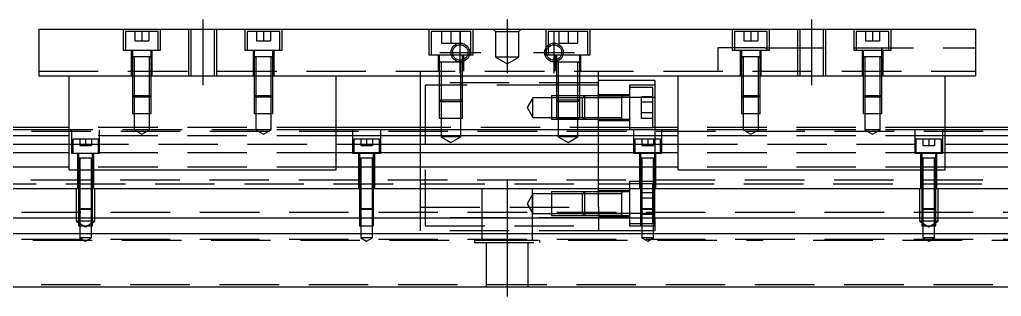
# Model space of a CAD drawing. Extents: x -12 to 760, y -275 to 102.
# Drawn here: x 185.9 to 395.5, y -224.6 to -165.6 of the extents above; entities that cross this region are included whole.
import ezdxf

# ---------------------------------------------------------------- set-up
doc = ezdxf.new("R2010")
doc.units = 0
doc.linetypes.add('CENTER', pattern=[50.8, 31.75, -6.35, 6.35, -6.35])
doc.linetypes.add('DASHED', pattern=[19.05, 12.7, -6.35])
doc.layers.get('0').update_dxf_attribs({"linetype": 'CONTINUOUS'})
doc.layers.add('CENTER', color=1, linetype='CENTER')

msp = doc.modelspace()

# ---------------------------------------------------------------- linework, layer by layer
at = {"color": 7, "linetype": 'CONTINUOUS'}
for p, q in [((190, -167.55), (390, -167.55)), ((190, -167.55), (190, -177.55)), ((390, -167.55), (390, -177.55)), ((190, -177.55), (390, -177.55)), ((196.5, -197.55), (196.5, -177.55)), ((253.5, -197.55), (253.5, -177.55)), ((271.5, -189.05), (271.5, -177.55)), ((309.5, -189.05), (309.5, -177.55)), ((326.5, -197.55), (326.5, -177.55)), ((383.5, -197.55), (383.5, -177.55)), ((321.5, -178.55), (309.5, -178.55)), ((321.5, -178.55), (321.5, -189.05)), ((196.5, -188.55), (60.5, -188.55)), ((271.5, -188.55), (253.5, -188.55)), ((326.5, -188.55), (321.5, -188.55)), ((525, -188.55), (383.5, -188.55)), ((196.5, -189.05), (0, -189.05)), ((196.5, -190.3), (0, -190.3)), ((326.5, -189.05), (253.5, -189.05)), ((326.5, -190.3), (253.5, -190.3)), ((580, -189.05), (383.5, -189.05)), ((580, -190.3), (383.5, -190.3)), ((0, -192.08), (196.5, -192.08)), ((253.5, -192.08), (326.5, -192.08)), ((383.5, -192.08), (580, -192.08)), ((196.5, -193.97), (0, -193.97)), ((326.5, -193.97), (253.5, -193.97)), ((580, -193.97), (383.5, -193.97)), ((196.5, -197.03), (0, -197.03)), ((196.5, -197.55), (253.5, -197.55)), ((326.5, -197.03), (253.5, -197.03)), ((326.5, -197.55), (383.5, -197.55)), ((580, -197.03), (383.5, -197.03)), ((0, -201.55), (580, -201.55)), ((580, -207.85), (0, -207.85)), ((580, -211.25), (0, -211.25)), ((0, -222.55), (580, -222.55))]:
    msp.add_line(p, q, dxfattribs=at)
at = {"color": 3, "linetype": 'DASHED'}
for p, q in [((208, -167.55), (208, -172.05)), ((216, -172.05), (216, -167.55)), ((222, -167.55), (222, -177.55)), ((222.5, -167.55), (222.5, -177.55)), ((227.5, -177.55), (227.5, -167.55)), ((228, -177.55), (228, -167.55)), ((234, -167.55), (234, -172.05)), ((242, -172.05), (242, -167.55)), ((273.25, -167.55), (273.25, -173.05)), ((282.75, -173.05), (282.75, -167.55)), ((287.5, -168.05), (287, -167.55)), ((292.5, -168.05), (293, -167.55)), ((298.25, -167.55), (298.25, -173.05)), ((307.75, -173.05), (307.75, -167.55)), ((338, -167.55), (338, -172.05)), ((346, -172.05), (346, -167.55)), ((352, -167.55), (352, -177.55)), ((352.5, -167.55), (352.5, -177.55)), ((357.5, -177.55), (357.5, -167.55)), ((358, -177.55), (358, -167.55)), ((364, -167.55), (364, -172.05)), ((372, -172.05), (372, -167.55)), ((215.5, -168.05), (208.5, -168.05)), ((208.5, -168.05), (208.5, -172.05)), ((210.5, -168.05), (210.5, -170.05)), ((212, -168.05), (212, -170.05)), ((213.5, -168.05), (213.5, -170.05)), ((215.5, -172.05), (215.5, -168.05)), ((241.5, -168.05), (234.5, -168.05)), ((234.5, -168.05), (234.5, -172.05)), ((236.5, -168.05), (236.5, -170.05)), ((238, -168.05), (238, -170.05)), ((239.5, -168.05), (239.5, -170.05)), ((241.5, -172.05), (241.5, -168.05)), ((282.25, -168.05), (273.75, -168.05)), ((273.75, -168.05), (273.75, -173.05)), ((276, -168.05), (276, -170.55)), ((278, -168.05), (278, -170.55)), ((280, -168.05), (280, -170.55)), ((282.25, -173.05), (282.25, -168.05)), ((287.5, -168.05), (287.5, -173.55)), ((287.5, -168.05), (292.5, -168.05)), ((292.5, -173.55), (292.5, -168.05)), ((307.25, -168.05), (298.75, -168.05)), ((298.75, -168.05), (298.75, -170.99)), ((301, -168.05), (301, -170.55)), ((303, -168.05), (303, -170.55)), ((305, -168.05), (305, -170.55)), ((307.25, -173.05), (307.25, -168.05)), ((345.5, -168.05), (338.5, -168.05)), ((338.5, -168.05), (338.5, -172.05)), ((340.5, -168.05), (340.5, -170.05)), ((342, -168.05), (342, -170.05)), ((343.5, -168.05), (343.5, -170.05)), ((345.5, -172.05), (345.5, -168.05)), ((371.5, -168.05), (364.5, -168.05)), ((364.5, -168.05), (364.5, -172.05)), ((366.5, -168.05), (366.5, -170.05)), ((368, -168.05), (368, -170.05)), ((369.5, -168.05), (369.5, -170.05)), ((371.5, -172.05), (371.5, -168.05)), ((210.5, -170.05), (212, -170.05)), ((212, -170.05), (213.5, -170.05)), ((236.5, -170.05), (238, -170.05)), ((238, -170.05), (239.5, -170.05)), ((276, -170.55), (278, -170.55)), ((278, -170.55), (280, -170.55)), ((298.75, -170.99), (298.75, -171.47)), ((298.75, -171.47), (298.75, -173.05)), ((301, -170.55), (303, -170.55)), ((303, -170.55), (305, -170.55)), ((335, -171.55), (335, -176.55)), ((345, -171.55), (335, -171.55)), ((340.5, -170.05), (342, -170.05)), ((342, -170.05), (343.5, -170.05)), ((345, -171.55), (390, -171.55)), ((366.5, -170.05), (368, -170.05)), ((368, -170.05), (369.5, -170.05)), ((370, -172.05), (370, -171.55)), ((370, -171.55), (370, -172.05)), ((208, -172.05), (216, -172.05)), ((209.75, -172.05), (209.75, -177.55)), ((210, -172.05), (210, -173.45)), ((210, -173.44), (210, -173.45)), ((214, -173.45), (210, -173.45)), ((210, -173.45), (210, -177.55)), ((210, -173.45), (210, -173.46)), ((210.35, -173.45), (210.35, -177.55)), ((213.65, -177.55), (213.65, -173.45)), ((214, -173.45), (214, -172.05)), ((214, -177.55), (214, -173.45)), ((214.25, -177.55), (214.25, -172.05)), ((234, -172.05), (242, -172.05)), ((235.75, -172.05), (235.75, -177.55)), ((236, -172.05), (236, -173.45)), ((236, -173.44), (236, -173.45)), ((236, -173.45), (236.22, -173.45)), ((236.22, -173.45), (236, -173.45)), ((236, -173.45), (236, -173.46)), ((236, -173.45), (236, -177.55)), ((239.78, -173.45), (236.22, -173.45)), ((236.35, -173.45), (236.35, -177.55)), ((239.65, -177.55), (239.65, -173.45)), ((239.78, -173.45), (240, -173.45)), ((240, -173.45), (239.78, -173.45)), ((240, -173.45), (240, -172.05)), ((240, -173.45), (240, -173.44)), ((240, -173.46), (240, -173.45)), ((240, -177.55), (240, -173.45)), ((240.25, -177.55), (240.25, -172.05)), ((273.25, -173.05), (282.75, -173.05)), ((275.25, -173.05), (275.25, -176.55)), ((275.5, -173.05), (275.5, -174.65)), ((280.5, -174.12), (280.5, -173.05)), ((280.75, -176.55), (280.75, -173.05)), ((292.5, -173.55), (287.5, -173.55)), ((287.5, -173.55), (290, -174.99)), ((290, -174.99), (292.5, -173.55)), ((298.25, -173.05), (307.75, -173.05)), ((300.25, -173.05), (300.25, -176.55)), ((300.5, -173.05), (300.5, -174.12)), ((305.5, -174.65), (305.5, -173.05)), ((305.75, -176.55), (305.75, -173.05)), ((338, -172.05), (346, -172.05)), ((339.75, -172.05), (339.75, -177.55)), ((340, -172.05), (340, -173.45)), ((340, -173.44), (340, -173.45)), ((340, -173.45), (340.22, -173.45)), ((340.22, -173.45), (340, -173.45)), ((340, -173.45), (340, -173.46)), ((340, -173.45), (340, -177.55)), ((343.78, -173.45), (340.22, -173.45)), ((340.35, -173.45), (340.35, -177.55)), ((343.65, -177.55), (343.65, -173.45)), ((343.78, -173.45), (344, -173.45)), ((344, -173.45), (343.78, -173.45)), ((344, -173.45), (344, -172.05)), ((344, -173.45), (344, -173.44)), ((344, -173.46), (344, -173.45)), ((344, -177.55), (344, -173.45)), ((344.25, -177.55), (344.25, -172.05)), ((364, -172.05), (372, -172.05)), ((365.75, -172.05), (365.75, -177.55)), ((366, -172.05), (366, -173.45)), ((366, -173.44), (366, -173.45)), ((366, -173.45), (366.22, -173.45)), ((366.22, -173.45), (366, -173.45)), ((366, -173.45), (366, -173.46)), ((366, -173.45), (366, -177.55)), ((369.78, -173.45), (366.22, -173.45)), ((366.35, -173.45), (366.35, -177.55)), ((369.65, -177.55), (369.65, -173.45)), ((369.78, -173.45), (370, -173.45)), ((370, -173.45), (369.78, -173.45)), ((370, -173.45), (370, -172.05)), ((370, -173.45), (370, -173.44)), ((370, -173.46), (370, -173.45)), ((370, -177.55), (370, -173.45)), ((370.25, -177.55), (370.25, -172.05)), ((275.5, -174.65), (275.76, -174.65)), ((275.76, -174.65), (275.5, -174.65)), ((275.5, -174.65), (275.5, -174.66)), ((275.5, -174.65), (275.5, -174.65)), ((275.5, -174.65), (275.5, -176.55)), ((280.01, -174.65), (275.76, -174.65)), ((275.9, -174.65), (275.9, -176.55)), ((280.24, -174.65), (280.01, -174.65)), ((280.1, -176.55), (280.1, -174.65)), ((280.24, -174.65), (280.5, -174.65)), ((280.5, -174.65), (280.24, -174.65)), ((280.5, -174.49), (280.5, -174.12)), ((280.5, -174.65), (280.5, -174.49)), ((280.5, -174.66), (280.5, -174.65)), ((280.5, -176.55), (280.5, -174.65)), ((280.5, -174.65), (280.5, -174.65)), ((300.5, -174.12), (300.5, -174.49)), ((300.5, -174.49), (300.5, -174.65)), ((300.5, -174.65), (300.76, -174.65)), ((300.76, -174.65), (300.5, -174.65)), ((300.5, -174.65), (300.5, -174.66)), ((300.5, -174.65), (300.5, -174.65)), ((300.5, -174.65), (300.5, -176.55)), ((305.24, -174.65), (300.76, -174.65)), ((300.9, -174.65), (300.9, -176.55)), ((305.1, -176.55), (305.1, -174.65)), ((305.24, -174.65), (305.5, -174.65)), ((305.5, -174.65), (305.24, -174.65)), ((305.5, -174.66), (305.5, -174.65)), ((305.5, -176.55), (305.5, -174.65)), ((305.5, -174.65), (305.5, -174.65)), ((190, -176.55), (390, -176.55)), ((210, -177.55), (210, -181.7)), ((210, -177.55), (210, -181.7)), ((210.35, -177.55), (210.35, -182.05)), ((213.65, -182.05), (213.65, -177.55)), ((214, -181.7), (214, -177.55)), ((214, -181.7), (214, -177.55)), ((236, -177.55), (236, -181.7)), ((236, -177.55), (236, -181.7)), ((236.35, -177.55), (236.35, -182.05)), ((239.65, -182.05), (239.65, -177.55)), ((240, -181.7), (240, -177.55)), ((240, -181.7), (240, -177.55)), ((271.5, -177.55), (271.5, -176.55)), ((275.5, -176.55), (275.5, -177.55)), ((275.5, -176.55), (275.5, -177.55)), ((275.5, -177.55), (275.5, -182.65)), ((275.5, -177.55), (275.5, -182.65)), ((275.9, -176.55), (275.9, -177.55)), ((275.9, -177.55), (275.9, -183.05)), ((280.1, -177.55), (280.1, -176.55)), ((280.1, -183.05), (280.1, -177.55)), ((280.5, -177.55), (280.5, -176.55)), ((280.5, -177.55), (280.5, -176.55)), ((280.5, -182.65), (280.5, -177.55)), ((280.5, -182.65), (280.5, -177.55)), ((300.5, -176.55), (300.5, -177.55)), ((300.5, -176.55), (300.5, -177.55)), ((300.5, -177.55), (300.5, -182.65)), ((300.5, -177.55), (300.5, -182.65)), ((300.9, -176.55), (300.9, -177.55)), ((300.9, -177.55), (300.9, -183.05)), ((305.1, -177.55), (305.1, -176.55)), ((305.1, -183.05), (305.1, -177.55)), ((305.5, -177.55), (305.5, -176.55)), ((305.5, -177.55), (305.5, -176.55)), ((305.5, -182.65), (305.5, -177.55)), ((305.5, -182.65), (305.5, -177.55)), ((309.5, -177.55), (309.5, -176.55)), ((340, -177.55), (340, -181.7)), ((340, -177.55), (340, -181.7)), ((340.35, -177.55), (340.35, -182.05)), ((343.65, -182.05), (343.65, -177.55)), ((344, -181.7), (344, -177.55)), ((344, -181.7), (344, -177.55)), ((366, -177.55), (366, -181.7)), ((366, -177.55), (366, -181.7)), ((366.35, -177.55), (366.35, -182.05)), ((369.65, -182.05), (369.65, -177.55)), ((370, -181.7), (370, -177.55)), ((370, -181.7), (370, -177.55)), ((309.5, -179.05), (271.5, -179.05)), ((272.5, -179.55), (272.5, -197.55)), ((275.5, -179.55), (272.5, -179.55)), ((275.9, -179.55), (275.5, -179.55)), ((278.5, -179.55), (275.9, -179.55)), ((280.1, -179.55), (278.5, -179.55)), ((280.5, -179.55), (280.1, -179.55)), ((300.5, -179.55), (280.5, -179.55)), ((300.9, -179.55), (300.5, -179.55)), ((301.5, -179.55), (300.9, -179.55)), ((305.1, -179.55), (301.5, -179.55)), ((305.5, -179.55), (305.1, -179.55)), ((309.5, -179.55), (305.5, -179.55)), ((316.1, -179.55), (316.1, -189.05)), ((321.5, -179.55), (316.1, -179.55)), ((318.65, -180.05), (316.1, -180.05)), ((319, -180.05), (318.65, -180.05)), ((321.1, -180.05), (319, -180.05)), ((321.1, -188.55), (321.1, -180.05)), ((210, -181.7), (214, -181.7)), ((210, -181.7), (210, -185.55)), ((210, -181.7), (210.35, -182.05)), ((213.65, -182.05), (210.35, -182.05)), ((210.35, -182.05), (210.35, -185.55)), ((213.65, -182.05), (214, -181.7)), ((213.65, -185.55), (213.65, -182.05)), ((214, -185.55), (214, -181.7)), ((236, -181.7), (240, -181.7)), ((236, -181.7), (236, -185.55)), ((236, -181.7), (236.35, -182.05)), ((239.65, -182.05), (236.35, -182.05)), ((236.35, -182.05), (236.35, -185.55)), ((239.65, -182.05), (240, -181.7)), ((239.65, -185.55), (239.65, -182.05)), ((240, -185.55), (240, -181.7)), ((295.5, -182.2), (294.29, -184.3)), ((295.5, -186.4), (295.5, -182.2)), ((299.5, -182.2), (295.5, -182.2)), ((299.5, -181.8), (299.5, -186.8)), ((300.5, -181.8), (299.5, -181.8)), ((306.1, -182.2), (299.5, -182.2)), ((300.9, -181.8), (300.5, -181.8)), ((301.5, -181.8), (300.9, -181.8)), ((305.1, -181.8), (301.5, -181.8)), ((305.5, -181.8), (305.1, -181.8)), ((306.5, -181.8), (305.5, -181.8)), ((306.5, -181.8), (306.1, -182.2)), ((306.1, -186.4), (306.1, -182.2)), ((309.5, -182.2), (306.1, -182.2)), ((306.5, -181.8), (306.5, -186.8)), ((309.5, -181.8), (306.5, -181.8)), ((309.5, -181.8), (306.5, -181.8)), ((316.1, -181.55), (309.5, -181.55)), ((314.5, -181.8), (309.5, -181.8)), ((315, -182.18), (309.5, -182.18)), ((314.5, -182.2), (309.5, -182.2)), ((314.5, -182.2), (314.5, -181.8)), ((314.5, -182.06), (314.5, -181.8)), ((314.5, -181.8), (314.5, -182.06)), ((314.5, -182.06), (314.5, -181.8)), ((315, -181.8), (314.5, -181.8)), ((314.5, -184.15), (314.5, -182.06)), ((315.1, -181.8), (315, -181.8)), ((319, -182.18), (315, -182.18)), ((315.35, -181.8), (315.1, -181.8)), ((316.1, -181.8), (315.35, -181.8)), ((318.6, -181.99), (318.6, -183.15)), ((321.1, -181.99), (318.6, -181.99)), ((321.5, -182.18), (319, -182.18)), ((340, -181.7), (344, -181.7)), ((340, -181.7), (340, -185.55)), ((340, -181.7), (340.35, -182.05)), ((343.65, -182.05), (340.35, -182.05)), ((340.35, -182.05), (340.35, -185.55)), ((343.65, -182.05), (344, -181.7)), ((343.65, -185.55), (343.65, -182.05)), ((344, -185.55), (344, -181.7)), ((366, -181.7), (370, -181.7)), ((366, -181.7), (366, -185.55)), ((366, -181.7), (366.35, -182.05)), ((369.65, -182.05), (366.35, -182.05)), ((366.35, -182.05), (366.35, -185.55)), ((369.65, -182.05), (370, -181.7)), ((369.65, -185.55), (369.65, -182.05)), ((370, -185.55), (370, -181.7)), ((275.5, -182.65), (278.5, -182.65)), ((275.5, -182.65), (275.5, -186.55)), ((275.5, -182.65), (275.9, -183.05)), ((278.5, -183.05), (275.9, -183.05)), ((275.9, -183.05), (275.9, -186.55)), ((278.5, -182.65), (280.5, -182.65)), ((280.1, -183.05), (278.5, -183.05)), ((280.1, -183.05), (280.5, -182.65)), ((280.1, -186.55), (280.1, -183.05)), ((280.5, -186.55), (280.5, -182.65)), ((294.29, -184.3), (295.5, -186.4)), ((300.5, -182.65), (301.5, -182.65)), ((300.5, -182.65), (300.5, -186.55)), ((300.5, -182.65), (300.9, -183.05)), ((301.5, -183.05), (300.9, -183.05)), ((300.9, -183.05), (300.9, -186.55)), ((301.5, -182.65), (305.5, -182.65)), ((305.1, -183.05), (301.5, -183.05)), ((305.1, -183.05), (305.5, -182.65)), ((305.1, -186.55), (305.1, -183.05)), ((305.5, -186.55), (305.5, -182.65)), ((314.5, -186.54), (314.5, -184.15)), ((318.6, -183.15), (318.6, -185.45)), ((321.1, -183.15), (318.6, -183.15)), ((210, -185.55), (214, -185.55)), ((210.35, -185.55), (210.35, -189.05)), ((213.65, -189.05), (213.65, -185.55)), ((236, -185.55), (240, -185.55)), ((236.35, -185.55), (236.35, -189.05)), ((239.65, -189.05), (239.65, -185.55)), ((295.5, -186.4), (299.5, -186.4)), ((299.5, -186.4), (306.1, -186.4)), ((306.1, -186.4), (306.5, -186.8)), ((306.1, -186.4), (309.5, -186.4)), ((309.5, -186.4), (314.5, -186.4)), ((314.5, -186.8), (314.5, -186.4)), ((318.6, -185.45), (318.6, -186.61)), ((321.1, -185.45), (318.6, -185.45)), ((340, -185.55), (344, -185.55)), ((340.35, -185.55), (340.35, -189.05)), ((343.65, -189.05), (343.65, -185.55)), ((366, -185.55), (370, -185.55)), ((366.35, -185.55), (366.35, -189.05)), ((369.65, -189.05), (369.65, -185.55)), ((253.5, -188.55), (196.5, -188.55)), ((272.5, -188.55), (271.5, -188.55)), ((316.1, -188.55), (272.5, -188.55)), ((275.5, -186.55), (280.5, -186.55)), ((275.9, -186.55), (275.9, -190.55)), ((280.1, -190.55), (280.1, -186.55)), ((299.5, -186.8), (306.5, -186.8)), ((300.5, -186.55), (305.5, -186.55)), ((300.9, -186.55), (300.9, -190.55)), ((305.1, -190.55), (305.1, -186.55)), ((306.5, -186.8), (309.5, -186.8)), ((306.5, -186.8), (309.5, -186.8)), ((309.5, -186.8), (314.5, -186.8)), ((309.5, -187.05), (316.1, -187.05)), ((314.5, -186.8), (314.5, -186.54)), ((314.5, -186.8), (316.1, -186.8)), ((316.1, -188.55), (321.1, -188.55)), ((321.1, -186.61), (318.6, -186.61)), ((321.5, -188.55), (321.1, -188.55)), ((383.5, -188.55), (326.5, -188.55)), ((525, -189.43), (55, -189.43)), ((239.65, -189.05), (196.5, -189.05)), ((253.5, -190.3), (196.5, -190.3)), ((197, -189.05), (197, -194.05)), ((203, -194.05), (203, -189.05)), ((213.65, -189.05), (210.35, -189.05)), ((210.35, -189.05), (212, -190)), ((212, -190), (213.65, -189.05)), ((236.35, -189.05), (238, -190)), ((238, -190), (239.65, -189.05)), ((253.5, -189.05), (238.65, -189.05)), ((257, -189.05), (257, -194.05)), ((263, -194.05), (263, -189.05)), ((271.5, -197.55), (271.5, -189.05)), ((280.1, -190.55), (275.9, -190.55)), ((275.9, -190.55), (278, -191.76)), ((278, -191.76), (280.1, -190.55)), ((305.1, -190.55), (300.9, -190.55)), ((300.9, -190.55), (303, -191.76)), ((303, -191.76), (305.1, -190.55)), ((309.5, -197.55), (309.5, -189.05)), ((317, -189.05), (317, -194.05)), ((321.5, -189.05), (321.5, -207.85)), ((323, -194.05), (323, -189.05)), ((383.5, -189.05), (326.5, -189.05)), ((383.5, -190.3), (326.5, -190.3)), ((343.65, -189.05), (340.35, -189.05)), ((340.35, -189.05), (342, -190)), ((342, -190), (343.65, -189.05)), ((369.65, -189.05), (366.35, -189.05)), ((366.35, -189.05), (368, -190)), ((368, -190), (369.65, -189.05)), ((377, -189.05), (377, -194.05)), ((383, -194.05), (383, -189.05)), ((196.5, -192.08), (253.5, -192.08)), ((202.75, -191.05), (197.25, -191.05)), ((197.25, -191.05), (197.25, -194.05)), ((198.75, -191.05), (198.75, -192.35)), ((198.75, -192.35), (200, -192.35)), ((200, -191.05), (200, -192.35)), ((200, -192.35), (201.25, -192.35)), ((201.25, -191.05), (201.25, -192.35)), ((202.75, -194.05), (202.75, -191.05)), ((262.75, -191.05), (257.25, -191.05)), ((257.25, -191.05), (257.25, -194.05)), ((258.75, -191.05), (258.75, -192.35)), ((258.75, -192.35), (260, -192.35)), ((260, -191.05), (260, -192.35)), ((260, -192.35), (261.25, -192.35)), ((261.25, -191.05), (261.25, -192.35)), ((262.75, -194.05), (262.75, -191.05)), ((322.75, -191.05), (317.25, -191.05)), ((317.25, -191.05), (317.25, -194.05)), ((318.75, -191.05), (318.75, -192.35)), ((318.75, -192.35), (320, -192.35)), ((320, -191.05), (320, -192.35)), ((320, -192.35), (321.25, -192.35)), ((321.25, -191.05), (321.25, -192.35)), ((322.75, -194.05), (322.75, -191.05)), ((326.5, -192.08), (383.5, -192.08)), ((382.75, -191.05), (377.25, -191.05)), ((377.25, -191.05), (377.25, -194.05)), ((378.75, -191.05), (378.75, -192.35)), ((378.75, -192.35), (380, -192.35)), ((380, -191.05), (380, -192.35)), ((380, -192.35), (381.25, -192.35)), ((381.25, -191.05), (381.25, -192.35)), ((382.75, -194.05), (382.75, -191.05)), ((253.5, -193.97), (196.5, -193.97)), ((197, -194.05), (203, -194.05)), ((198.25, -194.05), (198.25, -201.55)), ((198.5, -194.05), (198.5, -195.05)), ((201.5, -195.05), (201.5, -194.05)), ((201.75, -201.55), (201.75, -194.05)), ((257, -194.05), (263, -194.05)), ((258.25, -194.05), (258.25, -201.55)), ((258.5, -194.05), (258.5, -195.05)), ((261.5, -195.05), (261.5, -194.05)), ((261.75, -201.55), (261.75, -194.05)), ((317, -194.05), (323, -194.05)), ((318.25, -194.05), (318.25, -201.55)), ((318.5, -194.05), (318.5, -195.05)), ((321.5, -195.05), (321.5, -194.05)), ((321.75, -201.55), (321.75, -194.05)), ((383.5, -193.97), (326.5, -193.97)), ((377, -194.05), (383, -194.05)), ((378.25, -194.05), (378.25, -201.55)), ((378.5, -194.05), (378.5, -195.05)), ((381.5, -195.05), (381.5, -194.05)), ((381.75, -201.55), (381.75, -194.05)), ((198.5, -195.04), (198.5, -195.05)), ((201.5, -195.05), (198.5, -195.05)), ((198.5, -195.05), (198.5, -195.06)), ((198.5, -195.05), (198.5, -201.55)), ((198.75, -195.05), (198.75, -201.55)), ((201.25, -201.55), (201.25, -195.05)), ((201.5, -201.55), (201.5, -195.05)), ((258.5, -195.04), (258.5, -195.05)), ((261.5, -195.05), (258.5, -195.05)), ((258.5, -195.05), (258.5, -195.06)), ((258.5, -195.05), (258.5, -201.55)), ((258.75, -195.05), (258.75, -201.55)), ((261.25, -201.55), (261.25, -195.05)), ((261.5, -201.55), (261.5, -195.05)), ((318.5, -195.04), (318.5, -195.05)), ((321.5, -195.05), (318.5, -195.05)), ((318.5, -195.05), (318.5, -195.06)), ((318.5, -195.05), (318.5, -201.55)), ((318.75, -195.05), (318.75, -201.55)), ((321.25, -201.55), (321.25, -195.05)), ((321.5, -201.55), (321.5, -195.05)), ((378.5, -195.04), (378.5, -195.05)), ((381.5, -195.05), (378.5, -195.05)), ((378.5, -195.05), (378.5, -195.06)), ((378.5, -195.05), (378.5, -201.55)), ((378.75, -195.05), (378.75, -201.55)), ((381.25, -201.55), (381.25, -195.05)), ((381.5, -201.55), (381.5, -195.05)), ((253.5, -197.03), (196.5, -197.03)), ((271.5, -201.55), (271.5, -197.55)), ((272.5, -197.55), (272.5, -201.55)), ((309.5, -201.55), (309.5, -197.55)), ((383.5, -197.03), (326.5, -197.03)), ((55, -199.68), (525, -199.68)), ((81.5, -200.55), (271.5, -200.55)), ((271.5, -200.55), (272.5, -200.55)), ((272.5, -200.55), (309.5, -200.55)), ((272.5, -200.55), (309.5, -200.55)), ((309.5, -200.55), (316.1, -200.55)), ((309.5, -200.55), (316.1, -200.55)), ((316.1, -200.05), (316.1, -209.55)), ((321.5, -200.05), (316.1, -200.05)), ((318.5, -200.55), (316.1, -200.55)), ((318.75, -200.55), (318.5, -200.55)), ((321.1, -200.55), (318.75, -200.55)), ((321.1, -201.55), (321.1, -200.55)), ((321.1, -200.55), (321.25, -200.55)), ((321.1, -200.55), (321.25, -200.55)), ((321.25, -200.55), (321.5, -200.55)), ((321.25, -200.55), (321.5, -200.55)), ((321.5, -200.55), (525, -200.55)), ((198, -201.55), (198, -208.55)), ((198.5, -201.55), (198.5, -205.8)), ((198.5, -201.55), (198.5, -205.8)), ((198.75, -201.55), (198.75, -206.05)), ((201.25, -206.05), (201.25, -201.55)), ((201.5, -205.8), (201.5, -201.55)), ((201.5, -205.8), (201.5, -201.55)), ((202, -208.55), (202, -201.55)), ((258.5, -201.55), (258.5, -205.8)), ((258.5, -201.55), (258.5, -205.8)), ((258.75, -201.55), (258.75, -206.05)), ((261.25, -206.05), (261.25, -201.55)), ((261.5, -205.8), (261.5, -201.55)), ((261.5, -205.8), (261.5, -201.55)), ((271.5, -205.55), (271.5, -201.55)), ((272.5, -201.55), (272.5, -207.85)), ((284.64, -212.55), (284.64, -201.55)), ((295.5, -202.7), (294.29, -204.8)), ((295.36, -201.55), (295.36, -212.55)), ((295.5, -206.9), (295.5, -202.7)), ((299.5, -202.7), (295.5, -202.7)), ((299.5, -202.3), (299.5, -207.3)), ((306.5, -202.3), (299.5, -202.3)), ((306.1, -202.7), (299.5, -202.7)), ((306.5, -202.3), (306.1, -202.7)), ((306.1, -206.9), (306.1, -202.7)), ((309.5, -202.7), (306.1, -202.7)), ((306.5, -202.3), (306.5, -207.3)), ((309.5, -202.3), (306.5, -202.3)), ((309.5, -202.3), (306.5, -202.3)), ((309.5, -205.55), (309.5, -201.55)), ((316.1, -202.05), (309.5, -202.05)), ((314.5, -202.3), (309.5, -202.3)), ((314.5, -202.7), (309.5, -202.7)), ((314.5, -202.7), (314.5, -202.3)), ((314.5, -202.56), (314.5, -202.3)), ((314.5, -202.3), (314.5, -202.56)), ((314.5, -202.56), (314.5, -202.3)), ((316.1, -202.3), (314.5, -202.3)), ((314.5, -204.65), (314.5, -202.56)), ((318.5, -201.55), (318.5, -205.8)), ((318.5, -201.55), (318.5, -205.8)), ((318.6, -202.49), (318.6, -203.65)), ((321.1, -202.49), (318.6, -202.49)), ((318.75, -201.55), (318.75, -206.05)), ((321.1, -206.05), (321.1, -201.55)), ((321.25, -206.05), (321.25, -201.55)), ((321.5, -205.8), (321.5, -201.55)), ((321.5, -205.8), (321.5, -201.55)), ((378, -201.55), (378, -208.55)), ((378.5, -201.55), (378.5, -205.8)), ((378.5, -201.55), (378.5, -205.8)), ((378.75, -201.55), (378.75, -206.05)), ((381.25, -206.05), (381.25, -201.55)), ((381.5, -205.8), (381.5, -201.55)), ((381.5, -205.8), (381.5, -201.55)), ((382, -208.55), (382, -201.55)), ((294.29, -204.8), (295.5, -206.9)), ((314.5, -207.04), (314.5, -204.65)), ((321.1, -203.65), (318.6, -203.65)), ((318.6, -203.65), (318.6, -205.95)), ((580, -206.7), (0, -206.7)), ((198.5, -205.8), (201.5, -205.8)), ((198.5, -205.8), (198.5, -207.85)), ((198.5, -205.8), (198.75, -206.05)), ((201.25, -206.05), (198.75, -206.05)), ((198.75, -206.05), (198.75, -209.55)), ((201.25, -206.05), (201.5, -205.8)), ((201.25, -209.55), (201.25, -206.05)), ((201.5, -207.85), (201.5, -205.8)), ((258.5, -205.8), (261.5, -205.8)), ((258.5, -205.8), (258.5, -207.85)), ((258.5, -205.8), (258.75, -206.05)), ((261.25, -206.05), (258.75, -206.05)), ((258.75, -206.05), (258.75, -209.55)), ((261.25, -206.05), (261.5, -205.8)), ((261.25, -209.55), (261.25, -206.05)), ((261.5, -207.85), (261.5, -205.8)), ((271.5, -207.85), (271.5, -205.55)), ((271.5, -205.55), (309.5, -205.55)), ((295.5, -206.9), (299.5, -206.9)), ((299.5, -206.9), (306.1, -206.9)), ((299.5, -207.3), (306.5, -207.3)), ((306.1, -206.9), (309.5, -206.9)), ((306.1, -206.9), (306.5, -207.3)), ((306.5, -207.3), (309.5, -207.3)), ((306.5, -207.3), (309.5, -207.3)), ((309.5, -205.55), (309.5, -207.85)), ((309.5, -206.9), (314.5, -206.9)), ((318.5, -206.92), (309.5, -206.92)), ((309.5, -207.3), (314.5, -207.3)), ((314.5, -207.3), (314.5, -206.9)), ((314.5, -207.3), (314.5, -207.04)), ((314.5, -207.3), (314.5, -207.3)), ((314.5, -207.3), (314.5, -207.3)), ((314.5, -207.3), (316.1, -207.3)), ((318.5, -205.8), (321.5, -205.8)), ((318.5, -205.8), (318.5, -207.85)), ((318.5, -205.8), (318.75, -206.05)), ((321.5, -206.92), (318.5, -206.92)), ((321.1, -205.95), (318.6, -205.95)), ((318.6, -205.95), (318.6, -207.11)), ((321.1, -207.11), (318.6, -207.11)), ((321.25, -206.05), (318.75, -206.05)), ((318.75, -206.05), (318.75, -209.55)), ((321.1, -207.85), (321.1, -206.05)), ((321.25, -206.05), (321.5, -205.8)), ((321.25, -209.55), (321.25, -206.05)), ((321.5, -207.85), (321.5, -205.8)), ((378.5, -205.8), (381.5, -205.8)), ((378.5, -205.8), (378.5, -207.85)), ((378.5, -205.8), (378.75, -206.05)), ((381.25, -206.05), (378.75, -206.05)), ((378.75, -206.05), (378.75, -209.55)), ((381.25, -206.05), (381.5, -205.8)), ((381.25, -209.55), (381.25, -206.05)), ((381.5, -207.85), (381.5, -205.8)), ((202, -208.55), (198, -208.55)), ((198, -208.55), (200, -209.7)), ((198.5, -207.85), (198.5, -209.55)), ((198.5, -209.55), (201.5, -209.55)), ((198.75, -209.55), (198.75, -212.05)), ((200, -209.7), (202, -208.55)), ((201.25, -212.05), (201.25, -209.55)), ((201.5, -209.55), (201.5, -207.85)), ((258.5, -207.85), (258.5, -209.55)), ((258.5, -209.55), (261.5, -209.55)), ((258.75, -209.55), (258.75, -212.05)), ((261.25, -212.05), (261.25, -209.55)), ((261.5, -209.55), (261.5, -207.85)), ((309.5, -207.83), (271.5, -207.83)), ((271.5, -210.55), (271.5, -207.85)), ((272.5, -207.85), (272.5, -209.55)), ((272.5, -209.55), (309.5, -209.55)), ((309.5, -207.55), (316.1, -207.55)), ((309.5, -207.85), (309.5, -210.55)), ((316.1, -209.05), (318.5, -209.05)), ((316.1, -209.55), (321.5, -209.55)), ((318.5, -207.85), (318.5, -209.55)), ((318.5, -209.05), (321.1, -209.05)), ((318.5, -209.55), (321.5, -209.55)), ((318.75, -209.55), (318.75, -212.05)), ((321.1, -209.05), (321.1, -207.85)), ((321.25, -212.05), (321.25, -209.55)), ((321.5, -207.85), (321.5, -210.55)), ((321.5, -209.55), (321.5, -207.85)), ((382, -208.55), (378, -208.55)), ((378, -208.55), (380, -209.7)), ((378.5, -207.85), (378.5, -209.55)), ((378.5, -209.55), (381.5, -209.55)), ((378.75, -209.55), (378.75, -212.05)), ((380, -209.7), (382, -208.55)), ((381.25, -212.05), (381.25, -209.55)), ((381.5, -209.55), (381.5, -207.85)), ((309.5, -210.55), (271.5, -210.55)), ((321.5, -210.55), (309.5, -210.55)), ((580, -212.4), (0, -212.4)), ((55.36, -212.55), (344.64, -212.55)), ((201.25, -212.05), (198.75, -212.05)), ((198.75, -212.05), (200, -212.77)), ((200, -212.77), (201.25, -212.05)), ((261.25, -212.05), (258.75, -212.05)), ((258.75, -212.05), (260, -212.77)), ((260, -212.77), (261.25, -212.05)), ((283, -212.55), (297, -212.55)), ((283, -212.55), (283, -213.05)), ((283, -213.05), (297, -213.05)), ((285.5, -213.05), (285.5, -222.55)), ((294.5, -222.55), (294.5, -213.05)), ((297, -213.05), (297, -212.55)), ((321.25, -212.05), (318.75, -212.05)), ((318.75, -212.05), (320, -212.77)), ((320, -212.77), (321.25, -212.05)), ((355.36, -212.55), (580, -212.55)), ((381.25, -212.05), (378.75, -212.05)), ((378.75, -212.05), (380, -212.77)), ((380, -212.77), (381.25, -212.05)), ((0, -222.05), (580, -222.05))]:
    msp.add_line(p, q, dxfattribs=at)
at = {"color": 3, "linetype": 'CONTINUOUS'}
for centre in [(280, -172.55), (300, -172.55)]:
    msp.add_circle(centre, 2, dxfattribs=at)
at = {"color": 7, "linetype": 'CONTINUOUS'}
for centre in [(280, -172.55), (300, -172.55)]:
    msp.add_circle(centre, 1.65, dxfattribs=at)
at = {"layer": 'CENTER', "color": 1, "linetype": 'CENTER'}
for p, q in [((225, -165.55), (225, -179.55)), ((290, -165.55), (290, -176.99)), ((355, -165.55), (355, -179.55)), ((280, -176.95), (280, -168.15)), ((300, -176.95), (300, -168.15)), ((275.6, -172.55), (284.4, -172.55)), ((295.6, -172.55), (304.4, -172.55)), ((290, -199.55), (290, -224.55))]:
    msp.add_line(p, q, dxfattribs=at)

doc.saveas('drawing.dxf')
